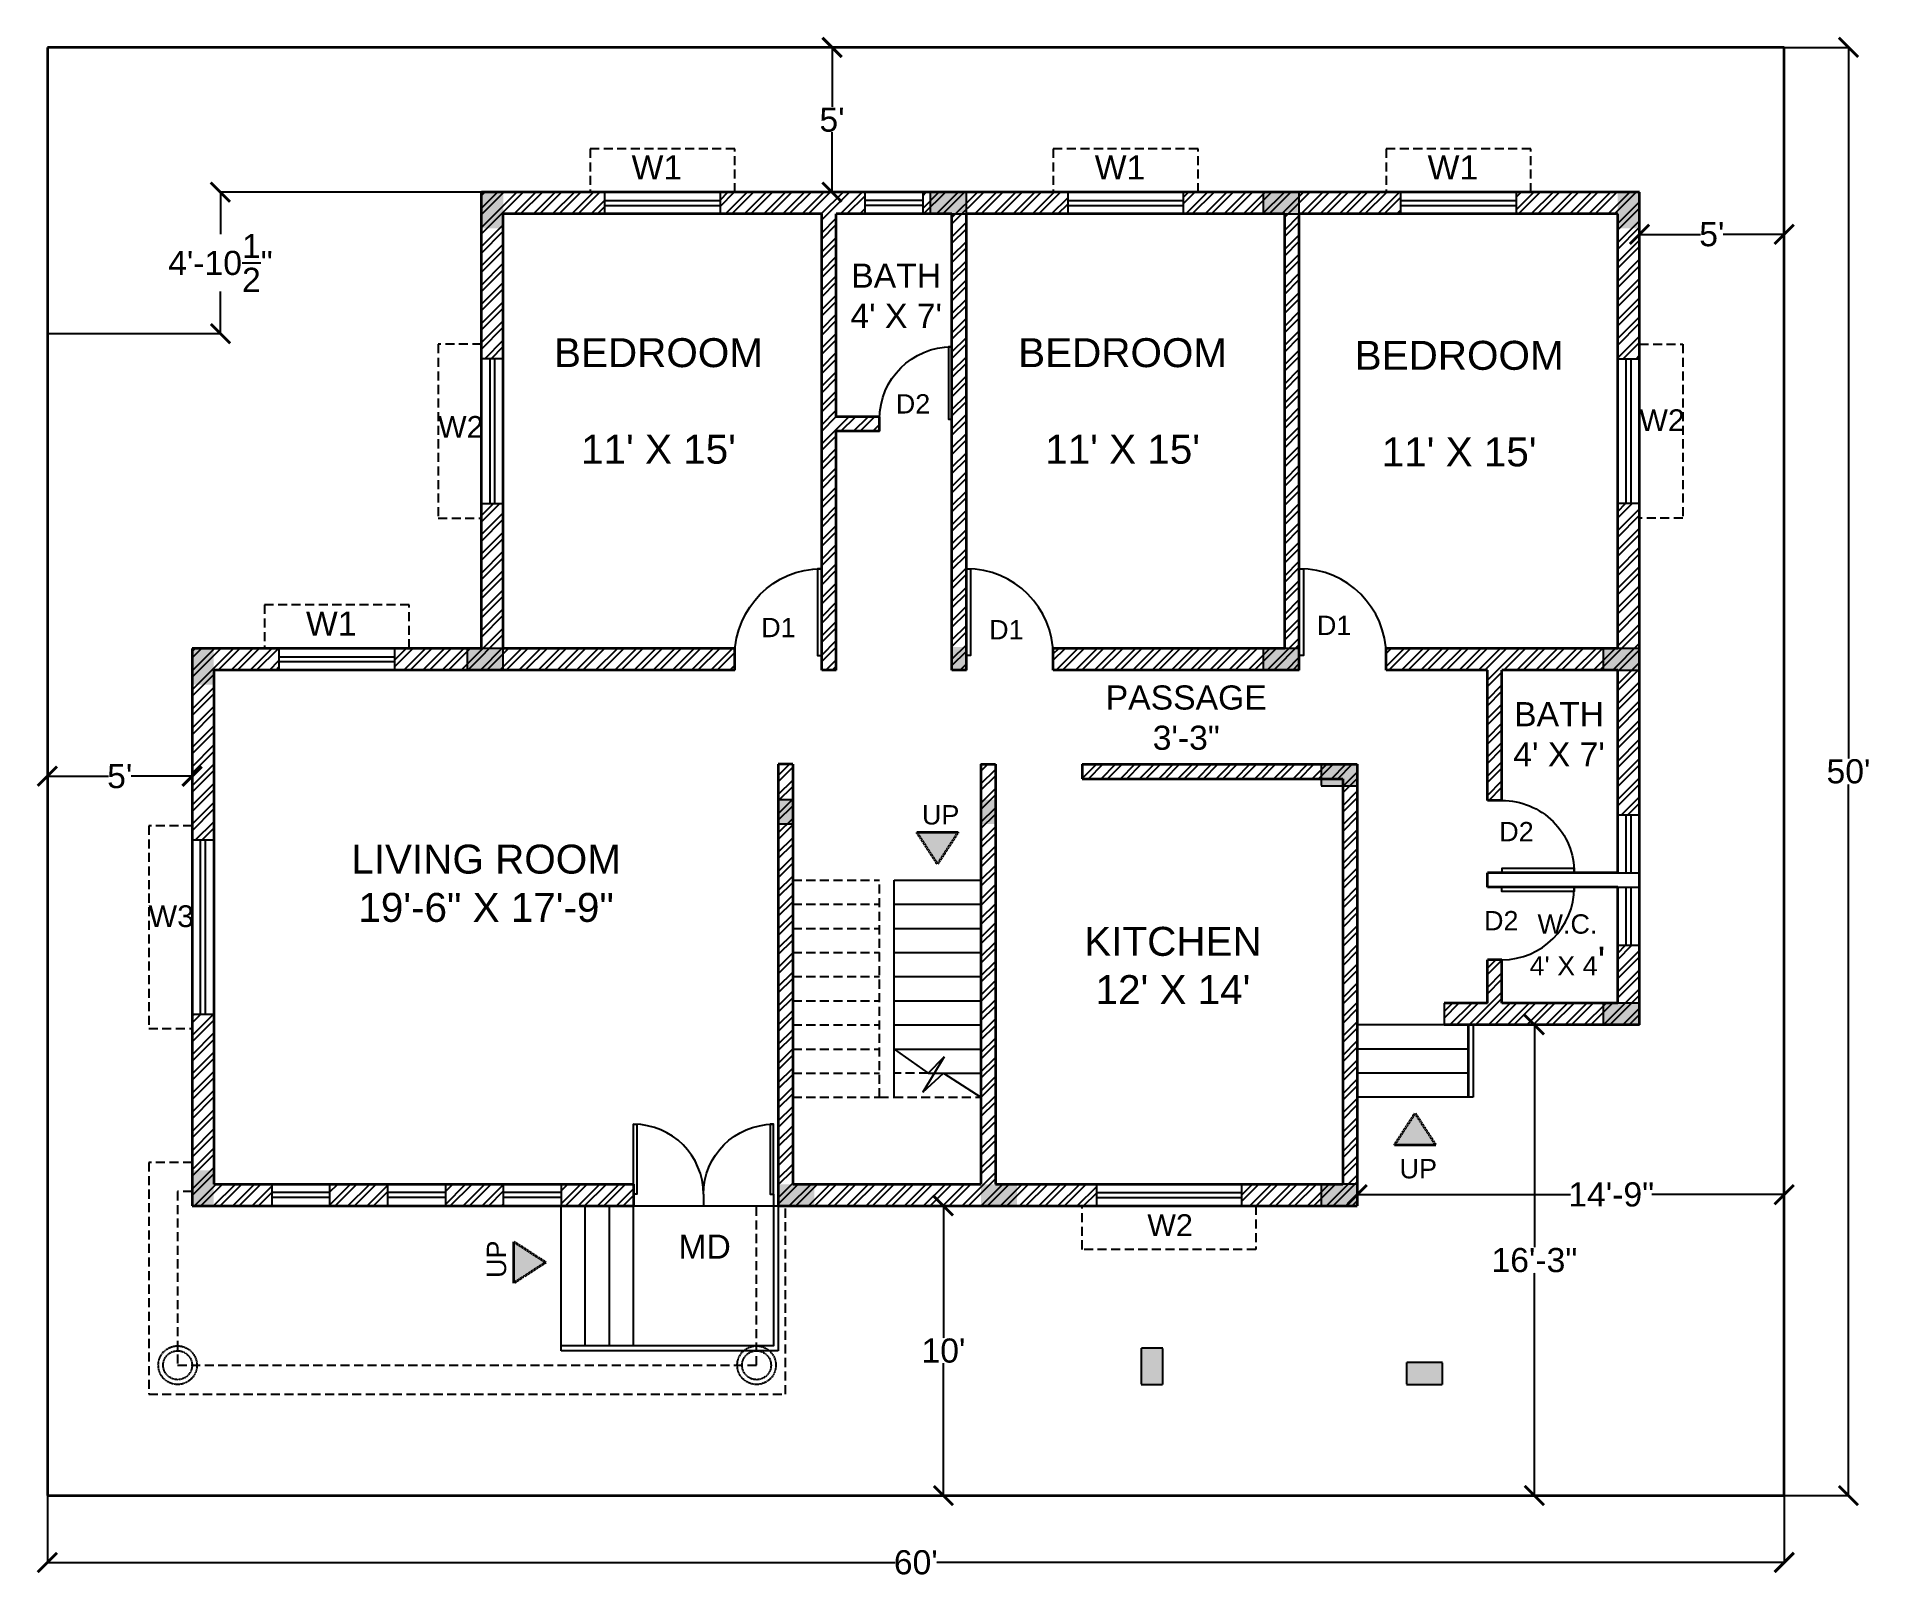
# Model space of a CAD drawing. Header units: inches. Extents: x -50 to 710, y 7 to 646.
import ezdxf

# ---------------------------------------------------------------- set-up
doc = ezdxf.new("R2010")
doc.units = ezdxf.units.IN
doc.header["$MEASUREMENT"] = 0
doc.linetypes.add('HIDDEN', pattern=[0.375, 0.25, -0.125])
doc.layers.add('1. WALL', color=7, linetype='Continuous', lineweight=35)
for name, color, linetype in [('10. PORCH', 101, 'HIDDEN'), ('12. DIMENTION', 7, 'HIDDEN'), ('2. DOOR', 150, 'Continuous'), ('3. WINDOW', 4, 'Continuous'), ('4. CHAJJA', 6, 'HIDDEN'), ('5.HATCHING', 8, 'Continuous'), ('6. COLUMN', 1, 'Continuous'), ('8. TEXT', 7, 'Continuous'), ('9. STAIRS', 161, 'Continuous')]:
    doc.layers.add(name, color=color, linetype=linetype)
doc.styles.get("Standard").update_dxf_attribs({"font": 'arial.ttf'})
doc.dimstyles.get("Standard").update_dxf_attribs({"dimtxt": 10, "dimasz": 8, "dimexe": 0.18, "dimexo": 0.0625, "dimgap": 0.09, "dimtad": 0, "dimtih": 1, "dimtoh": 1, "dimzin": 0, "dimdsep": 46, "dimlunit": 4, "dimtxsty": 'Standard', "dimblk": 'ARCHTICK', "dimcen": 0.09, "dimadec": 0, "dimazin": 0, "dimtfac": 1, "dimtofl": 0, "dimtmove": 0, "dimatfit": 3, "dimfxl": 1, "dimtolj": 1, "dimtzin": 0, "dimarcsym": 0})

# ---------------------------------------------------------------- blocks, each defined once
blk = doc.blocks.new('WINDOWS')
at = {"layer": '3. WINDOW', "color": 5}
for p, q in [((-24, 5.5), (24, 5.5)), ((-24, 3.5), (24, 3.5))]:
    blk.add_line(p, q, dxfattribs=at)
at = {"layer": '3. WINDOW'}
blk.add_lwpolyline([(-24, 0), (24, 0), (24, 9), (-24, 9)], close=True, dxfattribs=at)
at = {"layer": '4. CHAJJA', "ltscale": 15}
blk.add_lwpolyline([(30, 9), (30, 27), (-30, 27), (-30, 9)], dxfattribs=at)
blk = doc.blocks.new('WINDOWS1')
at = {"layer": '3. WINDOW', "color": 5}
for p, q in [((-30, 5.5), (30, 5.5)), ((-30, 3.5), (30, 3.5))]:
    blk.add_line(p, q, dxfattribs=at)
at = {"layer": '3. WINDOW'}
blk.add_lwpolyline([(-30, 0), (30, 0), (30, 9), (-30, 9)], close=True, dxfattribs=at)
at = {"layer": '4. CHAJJA', "ltscale": 15}
blk.add_lwpolyline([(36, 9), (36, 27), (-36, 27), (-36, 9)], dxfattribs=at)
blk = doc.blocks.new('WINDOWS2')
at = {"layer": '3. WINDOW', "color": 5}
for p, q in [((-36, 5.5), (36, 5.5)), ((-36, 3.5), (36, 3.5))]:
    blk.add_line(p, q, dxfattribs=at)
at = {"layer": '3. WINDOW'}
blk.add_lwpolyline([(-36, 0), (36, 0), (36, 9), (-36, 9)], close=True, dxfattribs=at)
at = {"layer": '4. CHAJJA', "ltscale": 15}
blk.add_lwpolyline([(42, 9), (42, 27), (-42, 27), (-42, 9)], dxfattribs=at)
blk = doc.blocks.new('VENTILATOR')
at = {"layer": '3. WINDOW'}
for p, q in [((-12, 0), (-12, 9)), ((12, 0), (12, 9))]:
    blk.add_line(p, q, dxfattribs=at)
at = {"layer": '3. WINDOW', "color": 5}
for p, q in [((12, 5.5), (-12, 5.5)), ((12, 3.5), (-12, 3.5))]:
    blk.add_line(p, q, dxfattribs=at)
blk = doc.blocks.new('*U11')
for p, q in [((0, 0), (0, -6)), ((36, 0), (36, -6))]:
    blk.add_line(p, q)
blk.add_lwpolyline([(0, 0), (0, 36), (1.75, 36), (1.75, 0)], close=True)
blk.add_arc((0, 0), 36, 0, 90)
blk = doc.blocks.new('*U12')
for p, q in [((0, 0), (0, -6)), ((30, 0), (30, -6))]:
    blk.add_line(p, q)
blk.add_lwpolyline([(0, 0), (0, 30), (1.75, 30), (1.75, 0)], close=True)
blk.add_arc((0, 0), 30, 0, 90)
blk = doc.blocks.new('_ArchTick')
at = {"color": 0, "linetype": 'ByBlock', "const_width": 0.15}
blk.add_lwpolyline([(-0.5, -0.5), (0.5, 0.5)], dxfattribs=at)
blk = doc.blocks.new('*D14')
at = {"layer": '12. DIMENTION', "color": 0, "linetype": 'HIDDEN', "lineweight": -2, "transparency": 16777216}
for p, q in [((-45.91, 41.58), (-45.91, 13.75)), ((674.09, 41.58), (674.09, 13.75)), ((-45.91, 13.93), (305.48, 13.93)), ((674.09, 13.93), (322.69, 13.93))]:
    blk.add_line(p, q, dxfattribs=at)
at = {"layer": 'Defpoints', "color": 0, "linetype": 'HIDDEN', "transparency": 16777216}
for p in [(-45.91, 41.65), (674.09, 41.65), (674.09, 13.93)]:
    blk.add_point(p, dxfattribs=at)
at = {"layer": '12. DIMENTION', "color": 0, "linetype": 'HIDDEN', "lineweight": -2, "transparency": 16777216, "xscale": 8, "yscale": 8, "zscale": 8, "rotation": 180}
blk.add_blockref('_ArchTick', (-45.91, 13.93), dxfattribs=at)
at = {"layer": '12. DIMENTION', "color": 0, "linetype": 'HIDDEN', "lineweight": -2, "transparency": 16777216, "xscale": 8, "yscale": 8, "zscale": 8}
blk.add_blockref('_ArchTick', (674.09, 13.93), dxfattribs=at)
at = {"layer": '12. DIMENTION', "color": 0, "linetype": 'HIDDEN', "transparency": 16777216, "insert": (314.09, 13.93), "char_height": 10, "attachment_point": 5}
blk.add_mtext("\\A1;60'", dxfattribs=at)
blk = doc.blocks.new('*D16')
at = {"layer": '12. DIMENTION', "color": 0, "linetype": 'HIDDEN', "lineweight": -2, "transparency": 16777216}
for p, q in [((674.15, 641.65), (700.92, 641.65)), ((700.74, 641.65), (700.74, 346.84)), ((700.74, 41.65), (700.74, 336.45)), ((674.15, 41.65), (700.92, 41.65))]:
    blk.add_line(p, q, dxfattribs=at)
at = {"layer": 'Defpoints', "color": 0, "linetype": 'HIDDEN', "transparency": 16777216}
for p in [(674.09, 641.65), (674.09, 41.65), (700.74, 41.65)]:
    blk.add_point(p, dxfattribs=at)
at = {"layer": '12. DIMENTION', "color": 0, "linetype": 'HIDDEN', "lineweight": -2, "transparency": 16777216, "xscale": 8, "yscale": 8, "zscale": 8}
for p, rotation in [((700.74, 641.65), 90), ((700.74, 41.65), 270)]:
    blk.add_blockref('_ArchTick', p, dxfattribs=dict(at, rotation=rotation))
at = {"layer": '12. DIMENTION', "color": 0, "linetype": 'HIDDEN', "transparency": 16777216, "insert": (700.74, 341.65), "char_height": 10, "attachment_point": 5}
blk.add_mtext("\\A1;50'", dxfattribs=at)
blk = doc.blocks.new('*D18')
at = {"layer": '12. DIMENTION', "color": 0, "linetype": 'HIDDEN', "lineweight": -2, "transparency": 16777216}
for p, q in [((614.09, 581.58), (614.09, 564.01)), ((674.09, 581.58), (674.09, 564.01)), ((614.09, 564.19), (639.4, 564.19)), ((674.09, 564.19), (648.78, 564.19))]:
    blk.add_line(p, q, dxfattribs=at)
at = {"layer": 'Defpoints', "color": 0, "linetype": 'HIDDEN', "transparency": 16777216}
for p in [(614.09, 581.65), (674.09, 581.65), (674.09, 564.19)]:
    blk.add_point(p, dxfattribs=at)
at = {"layer": '12. DIMENTION', "color": 0, "linetype": 'HIDDEN', "lineweight": -2, "transparency": 16777216, "xscale": 8, "yscale": 8, "zscale": 8, "rotation": 180}
blk.add_blockref('_ArchTick', (614.09, 564.19), dxfattribs=at)
at = {"layer": '12. DIMENTION', "color": 0, "linetype": 'HIDDEN', "lineweight": -2, "transparency": 16777216, "xscale": 8, "yscale": 8, "zscale": 8}
blk.add_blockref('_ArchTick', (674.09, 564.19), dxfattribs=at)
at = {"layer": '12. DIMENTION', "color": 0, "linetype": 'HIDDEN', "transparency": 16777216, "insert": (644.09, 564.19), "char_height": 10, "attachment_point": 5}
blk.add_mtext("\\A1;5'", dxfattribs=at)
blk = doc.blocks.new('*D19')
at = {"layer": '12. DIMENTION', "color": 0, "linetype": 'HIDDEN', "lineweight": -2, "transparency": 16777216}
for p, q in [((314.02, 641.65), (279.19, 641.65)), ((279.37, 641.65), (279.37, 616.82)), ((279.37, 581.65), (279.37, 606.47)), ((317.02, 581.65), (279.19, 581.65))]:
    blk.add_line(p, q, dxfattribs=at)
at = {"layer": 'Defpoints', "color": 0, "linetype": 'HIDDEN', "transparency": 16777216}
for p in [(314.09, 641.65), (279.37, 581.65), (317.09, 581.65)]:
    blk.add_point(p, dxfattribs=at)
at = {"layer": '12. DIMENTION', "color": 0, "linetype": 'HIDDEN', "lineweight": -2, "transparency": 16777216, "xscale": 8, "yscale": 8, "zscale": 8}
for p, rotation in [((279.37, 641.65), 90), ((279.37, 581.65), 270)]:
    blk.add_blockref('_ArchTick', p, dxfattribs=dict(at, rotation=rotation))
at = {"layer": '12. DIMENTION', "color": 0, "linetype": 'HIDDEN', "transparency": 16777216, "insert": (279.37, 611.65), "char_height": 10, "attachment_point": 5}
blk.add_mtext("\\A1;5'", dxfattribs=at)
blk = doc.blocks.new('*D20')
at = {"layer": '12. DIMENTION', "color": 0, "linetype": 'HIDDEN', "lineweight": -2, "transparency": 16777216}
for p, q in [((134.02, 581.65), (25.65, 581.65)), ((25.83, 581.65), (25.83, 564.23)), ((25.83, 523.04), (25.83, 540.46)), ((-45.85, 523.04), (26.01, 523.04))]:
    blk.add_line(p, q, dxfattribs=at)
at = {"layer": 'Defpoints', "color": 0, "linetype": 'HIDDEN', "transparency": 16777216}
for p in [(25.83, 581.65), (134.09, 581.65), (-45.91, 523.04)]:
    blk.add_point(p, dxfattribs=at)
at = {"layer": '12. DIMENTION', "color": 0, "linetype": 'HIDDEN', "lineweight": -2, "transparency": 16777216, "xscale": 8, "yscale": 8, "zscale": 8}
for p, rotation in [((25.83, 581.65), 90), ((25.83, 523.04), 270)]:
    blk.add_blockref('_ArchTick', p, dxfattribs=dict(at, rotation=rotation))
at = {"layer": '12. DIMENTION', "color": 0, "linetype": 'HIDDEN', "transparency": 16777216, "insert": (25.83, 552.35), "char_height": 10, "attachment_point": 5}
blk.add_mtext('\\A1;4\'-10{\\H1x;\\S1/2;}"', dxfattribs=at)
blk = doc.blocks.new('*D21')
at = {"layer": '12. DIMENTION', "color": 0, "linetype": 'HIDDEN', "lineweight": -2, "transparency": 16777216}
for p, q in [((14.09, 392.58), (14.09, 339.49)), ((-45.91, 341.58), (-45.91, 339.49)), ((-45.91, 339.67), (-20.6, 339.67)), ((14.09, 339.67), (-11.22, 339.67))]:
    blk.add_line(p, q, dxfattribs=at)
at = {"layer": 'Defpoints', "color": 0, "linetype": 'HIDDEN', "transparency": 16777216}
for p in [(14.09, 392.65), (-45.91, 341.65), (14.09, 339.67)]:
    blk.add_point(p, dxfattribs=at)
at = {"layer": '12. DIMENTION', "color": 0, "linetype": 'HIDDEN', "lineweight": -2, "transparency": 16777216, "xscale": 8, "yscale": 8, "zscale": 8, "rotation": 180}
blk.add_blockref('_ArchTick', (-45.91, 339.67), dxfattribs=at)
at = {"layer": '12. DIMENTION', "color": 0, "linetype": 'HIDDEN', "lineweight": -2, "transparency": 16777216, "xscale": 8, "yscale": 8, "zscale": 8}
blk.add_blockref('_ArchTick', (14.09, 339.67), dxfattribs=at)
at = {"layer": '12. DIMENTION', "color": 0, "linetype": 'HIDDEN', "transparency": 16777216, "insert": (-15.91, 339.67), "char_height": 10, "attachment_point": 5}
blk.add_mtext("\\A1;5'", dxfattribs=at)
blk = doc.blocks.new('*D22')
at = {"layer": '12. DIMENTION', "color": 0, "linetype": 'HIDDEN', "lineweight": -2, "transparency": 16777216}
for p, q in [((325.5, 161.65), (325.38, 161.65)), ((325.56, 161.65), (325.56, 106.84)), ((325.56, 41.65), (325.56, 96.45)), ((325.5, 41.65), (325.38, 41.65))]:
    blk.add_line(p, q, dxfattribs=at)
at = {"layer": 'Defpoints', "color": 0, "linetype": 'HIDDEN', "transparency": 16777216}
for p in [(325.56, 161.65), (325.56, 41.65), (325.56, 41.65)]:
    blk.add_point(p, dxfattribs=at)
at = {"layer": '12. DIMENTION', "color": 0, "linetype": 'HIDDEN', "lineweight": -2, "transparency": 16777216, "xscale": 8, "yscale": 8, "zscale": 8}
for p, rotation in [((325.56, 161.65), 90), ((325.56, 41.65), 270)]:
    blk.add_blockref('_ArchTick', p, dxfattribs=dict(at, rotation=rotation))
at = {"layer": '12. DIMENTION', "color": 0, "linetype": 'HIDDEN', "transparency": 16777216, "insert": (325.56, 101.65), "char_height": 10, "attachment_point": 5}
blk.add_mtext("\\A1;10'", dxfattribs=at)
blk = doc.blocks.new('*D23')
at = {"layer": '12. DIMENTION', "color": 0, "linetype": 'HIDDEN', "lineweight": -2, "transparency": 16777216}
for p, q in [((573.52, 236.65), (570.36, 236.65)), ((570.54, 236.65), (570.54, 144.35)), ((570.54, 41.65), (570.54, 133.95)), ((674.02, 41.65), (570.36, 41.65))]:
    blk.add_line(p, q, dxfattribs=at)
at = {"layer": 'Defpoints', "color": 0, "linetype": 'HIDDEN', "transparency": 16777216}
for p in [(573.59, 236.65), (570.54, 41.65), (674.09, 41.65)]:
    blk.add_point(p, dxfattribs=at)
at = {"layer": '12. DIMENTION', "color": 0, "linetype": 'HIDDEN', "lineweight": -2, "transparency": 16777216, "xscale": 8, "yscale": 8, "zscale": 8}
for p, rotation in [((570.54, 236.65), 90), ((570.54, 41.65), 270)]:
    blk.add_blockref('_ArchTick', p, dxfattribs=dict(at, rotation=rotation))
at = {"layer": '12. DIMENTION', "color": 0, "linetype": 'HIDDEN', "transparency": 16777216, "insert": (570.54, 139.15), "char_height": 10, "attachment_point": 5}
blk.add_mtext('\\A1;16\'-3"', dxfattribs=at)
blk = doc.blocks.new('*D25')
at = {"layer": '12. DIMENTION', "color": 0, "linetype": 'HIDDEN', "lineweight": -2, "transparency": 16777216}
for p, q in [((497.09, 166.21), (497.09, 166.53)), ((497.09, 166.35), (585.59, 166.35)), ((674.09, 166.35), (619.18, 166.35)), ((674.09, 166.21), (674.09, 166.53))]:
    blk.add_line(p, q, dxfattribs=at)
at = {"layer": 'Defpoints', "color": 0, "linetype": 'HIDDEN', "transparency": 16777216}
for p in [(497.09, 166.15), (674.09, 166.35), (674.09, 166.15)]:
    blk.add_point(p, dxfattribs=at)
at = {"layer": '12. DIMENTION', "color": 0, "linetype": 'HIDDEN', "lineweight": -2, "transparency": 16777216, "xscale": 8, "yscale": 8, "zscale": 8, "rotation": 180}
blk.add_blockref('_ArchTick', (497.09, 166.35), dxfattribs=at)
at = {"layer": '12. DIMENTION', "color": 0, "linetype": 'HIDDEN', "lineweight": -2, "transparency": 16777216, "xscale": 8, "yscale": 8, "zscale": 8}
blk.add_blockref('_ArchTick', (674.09, 166.35), dxfattribs=at)
at = {"layer": '12. DIMENTION', "color": 0, "linetype": 'HIDDEN', "transparency": 16777216, "insert": (602.38, 166.35), "char_height": 10, "attachment_point": 5}
blk.add_mtext('\\A1;14\'-9"', dxfattribs=at)

msp = doc.modelspace()

# ---------------------------------------------------------------- hatches: boundary and pattern name
at = {"layer": '1. WALL', "linetype": 'HIDDEN'}
h = msp.add_hatch(color=256, dxfattribs=at)
h.dxf.hatch_style = 1
h.paths.add_polyline_path([(314.532, 316.443), (323.087, 303.246), (331.642, 316.443)])
h = msp.add_hatch(color=1, dxfattribs=at)
h.dxf.hatch_style = 1
h.paths.add_polyline_path([(331.642, 316.443), (314.532, 316.443), (323.087, 303.246)])
h = msp.add_hatch(color=256, dxfattribs=at)
h.dxf.hatch_style = 1
h.paths.add_polyline_path([(529.642, 186.851), (521.087, 200.048), (512.532, 186.851)])
h = msp.add_hatch(color=1, dxfattribs=at)
h.dxf.hatch_style = 1
h.paths.add_polyline_path([(512.532, 186.851), (529.642, 186.851), (521.087, 200.048)])
h = msp.add_hatch(color=256, dxfattribs=at)
h.dxf.hatch_style = 1
h.paths.add_polyline_path([(147.502, 129.691), (160.7, 138.246), (147.502, 146.801)])
h = msp.add_hatch(color=1, dxfattribs=at)
h.dxf.hatch_style = 1
h.paths.add_polyline_path([(147.502, 146.801), (147.502, 129.691), (160.7, 138.246)])
at = {"layer": '5.HATCHING', "linetype": 'HIDDEN', "ltscale": 15}
h = msp.add_hatch(dxfattribs=at)
h.set_pattern_fill('ANSI32', color=256, scale=15)
h.set_pattern_definition([(45, (-790.9313, 0), (-3.977476, 3.977476), []), (45, (-788.2797, 0), (-3.977476, 3.977476), [])])
h.paths.add_polyline_path([(185.087, 581.647), (134.087, 581.647), (134.087, 512.647), (143.087, 512.647), (143.087, 572.647), (185.087, 572.647)])
h.paths.add_polyline_path([(293.087, 581.647), (233.087, 581.647), (233.087, 572.647), (275.087, 572.647), (275.087, 383.647), (281.087, 383.647), (281.087, 482.647), (299.087, 482.647), (299.087, 488.647), (281.087, 488.647), (281.087, 572.647), (293.087, 572.647)])
h.paths.add_polyline_path([(377.087, 581.647), (317.087, 581.647), (317.087, 572.647), (329.087, 572.647), (329.087, 383.647), (335.087, 383.647), (335.087, 389.647), (335.087, 425.647), (335.087, 572.647), (377.087, 572.647)])
h.paths.add_polyline_path([(515.087, 581.647), (425.087, 581.647), (425.087, 572.647), (467.087, 572.647), (467.087, 392.647), (371.087, 392.647), (371.087, 383.647), (473.087, 383.647), (473.087, 389.647), (473.087, 425.647), (473.087, 572.647), (515.087, 572.647)])
h.paths.add_polyline_path([(614.087, 581.647), (563.087, 581.647), (563.087, 572.647), (605.087, 572.647), (605.087, 512.647), (614.087, 512.647)])
h.paths.add_polyline_path([(614.087, 452.647), (605.087, 452.647), (605.087, 392.647), (509.087, 392.647), (509.087, 383.647), (551.087, 383.647), (551.087, 329.647), (557.087, 329.647), (557.087, 383.647), (605.087, 383.647), (605.087, 323.647), (614.087, 323.647)])
h.paths.add_polyline_path([(614.087, 269.647), (605.087, 269.647), (605.087, 245.647), (557.087, 245.647), (557.087, 263.647), (551.087, 263.647), (551.087, 245.647), (533.087, 245.647), (533.087, 236.647), (614.087, 236.647)])
h.paths.add_polyline_path([(497.087, 344.647), (383.087, 344.647), (383.087, 338.647), (491.087, 338.647), (491.087, 170.647), (449.087, 170.647), (449.087, 161.647), (497.087, 161.647), (497.087, 245.647)])
h.paths.add_polyline_path([(389.087, 170.647), (347.087, 170.647), (347.087, 344.647), (341.087, 344.647), (341.087, 170.647), (263.087, 170.647), (263.087, 344.647), (257.087, 344.647), (257.087, 161.647), (389.087, 161.647)])
h.paths.add_polyline_path([(197.087, 170.647), (167.087, 170.647), (167.087, 161.647), (197.087, 161.647), (197.087, 166.48)])
h.paths.add_polyline_path([(143.087, 170.647), (119.087, 170.647), (119.087, 161.647), (143.087, 161.647)])
h.paths.add_polyline_path([(95.087, 170.647), (71.087, 170.647), (71.087, 161.647), (95.087, 161.647)])
h.paths.add_polyline_path([(47.087, 170.647), (23.087, 170.647), (23.087, 241.147), (14.087, 241.147), (14.087, 161.647), (47.087, 161.647)])
h.paths.add_polyline_path([(23.087, 383.647), (50.087, 383.647), (50.087, 392.647), (14.087, 392.647), (14.087, 313.147), (23.087, 313.147)])
h.paths.add_polyline_path([(239.087, 392.647), (143.087, 392.647), (143.087, 452.647), (134.087, 452.647), (134.087, 392.647), (98.087, 392.647), (98.087, 383.647), (239.087, 383.647), (239.087, 389.647)])
at = {"layer": '6. COLUMN', "linetype": 'HIDDEN'}
h = msp.add_hatch(color=1, dxfattribs=at)
h.dxf.hatch_style = 1
h.paths.add_polyline_path([(143.087, 581.647), (134.087, 581.647), (134.087, 566.647), (143.087, 566.647)])
h = msp.add_hatch(color=1, dxfattribs=at)
h.dxf.hatch_style = 1
h.paths.add_polyline_path([(320.087, 581.647), (320.087, 572.647), (335.087, 572.647), (335.087, 581.647)])
h = msp.add_hatch(color=1, dxfattribs=at)
h.dxf.hatch_style = 1
h.paths.add_polyline_path([(458.087, 581.647), (458.087, 572.647), (473.087, 572.647), (473.087, 581.647)])
h = msp.add_hatch(color=1, dxfattribs=at)
h.dxf.hatch_style = 1
h.paths.add_polyline_path([(614.087, 581.647), (605.087, 581.647), (605.087, 566.647), (614.087, 566.647)])
h = msp.add_hatch(color=1, dxfattribs=at)
h.dxf.hatch_style = 1
h.paths.add_polyline_path([(23.087, 392.647), (14.087, 392.647), (14.087, 377.647), (23.087, 377.647)])
h = msp.add_hatch(color=1, dxfattribs=at)
h.dxf.hatch_style = 1
h.paths.add_polyline_path([(128.087, 392.647), (128.087, 383.647), (143.087, 383.647), (143.087, 392.647)])
h = msp.add_hatch(color=1, dxfattribs=at)
h.dxf.hatch_style = 1
h.paths.add_polyline_path([(329.087, 383.248), (335.087, 383.248), (335.087, 393.248), (329.087, 393.248)])
h = msp.add_hatch(color=1, dxfattribs=at)
h.dxf.hatch_style = 1
h.paths.add_polyline_path([(458.087, 392.647), (458.087, 383.647), (473.087, 383.647), (473.087, 392.647)])
h = msp.add_hatch(color=1, dxfattribs=at)
h.dxf.hatch_style = 1
h.paths.add_polyline_path([(599.087, 392.647), (599.087, 383.647), (614.087, 383.647), (614.087, 392.647)])
h = msp.add_hatch(color=1, dxfattribs=at)
h.dxf.hatch_style = 1
h.paths.add_polyline_path([(482.087, 344.647), (482.087, 335.647), (497.087, 335.647), (497.087, 344.647)])
h = msp.add_hatch(color=1, dxfattribs=at)
h.dxf.hatch_style = 1
h.paths.add_polyline_path([(257.087, 319.913), (263.087, 319.913), (263.087, 329.913), (257.087, 329.913)])
h = msp.add_hatch(color=1, dxfattribs=at)
h.dxf.hatch_style = 1
h.paths.add_polyline_path([(341.087, 319.913), (347.087, 319.913), (347.087, 329.913), (341.087, 329.913)])
h = msp.add_hatch(color=1, dxfattribs=at)
h.dxf.hatch_style = 1
h.paths.add_polyline_path([(599.087, 245.647), (599.087, 236.647), (614.087, 236.647), (614.087, 245.647)])
h = msp.add_hatch(color=1, dxfattribs=at)
h.dxf.hatch_style = 1
h.paths.add_polyline_path([(23.087, 176.385), (14.087, 176.385), (14.087, 161.385), (23.087, 161.385)])
h = msp.add_hatch(color=1, dxfattribs=at)
h.dxf.hatch_style = 1
h.paths.add_polyline_path([(257.087, 170.647), (257.087, 161.647), (272.087, 161.647), (272.087, 170.647)])
h = msp.add_hatch(color=1, dxfattribs=at)
h.dxf.hatch_style = 1
h.paths.add_polyline_path([(341.087, 170.647), (341.087, 161.647), (356.087, 161.647), (356.087, 170.647)])
h = msp.add_hatch(color=1, dxfattribs=at)
h.dxf.hatch_style = 1
h.paths.add_polyline_path([(482.087, 170.647), (482.087, 161.647), (497.087, 161.647), (497.087, 170.647)])
h = msp.add_hatch(color=1, dxfattribs=at)
h.dxf.hatch_style = 1
h.paths.add_polyline_path([(407.522, 87.718), (416.522, 87.718), (416.522, 102.718), (407.522, 102.718)])
h = msp.add_hatch(color=1, dxfattribs=at)
h.dxf.hatch_style = 1
h.paths.add_polyline_path([(517.496, 96.718), (517.496, 87.718), (532.496, 87.718), (532.496, 96.718)])

# ---------------------------------------------------------------- linework, layer by layer
at = {"layer": '1. WALL', "color": 1}
for p, q in [((674.087, 641.647), (-45.913, 641.647)), ((-45.913, 641.647), (-45.913, 41.647)), ((674.087, 41.647), (674.087, 641.647)), ((-45.913, 41.647), (674.087, 41.647))]:
    msp.add_line(p, q, dxfattribs=at)
at = {"layer": '1. WALL'}
for p, q in [((614.087, 581.647), (134.087, 581.647)), ((134.087, 392.647), (134.087, 581.647)), ((614.087, 236.647), (614.087, 581.647)), ((143.087, 392.647), (143.087, 572.647)), ((275.087, 572.647), (143.087, 572.647)), ((275.087, 383.647), (275.087, 572.647)), ((281.087, 488.647), (281.087, 572.647)), ((329.087, 572.647), (281.087, 572.647)), ((329.087, 383.647), (329.087, 572.647)), ((335.087, 383.647), (335.087, 572.647)), ((467.087, 572.647), (335.087, 572.647)), ((467.087, 392.647), (467.087, 572.647)), ((605.087, 572.647), (473.087, 572.647)), ((473.087, 383.647), (473.087, 572.647)), ((605.087, 392.647), (605.087, 572.647)), ((299.087, 488.647), (281.087, 488.647)), ((299.087, 482.647), (299.087, 488.647)), ((281.087, 383.647), (281.087, 482.647)), ((299.087, 482.647), (281.087, 482.647)), ((14.087, 392.647), (14.087, 161.647)), ((134.087, 392.647), (14.087, 392.647)), ((239.087, 392.647), (143.087, 392.647)), ((239.087, 383.647), (239.087, 392.647)), ((371.087, 383.647), (371.087, 392.647)), ((467.087, 392.647), (371.087, 392.647)), ((605.087, 392.647), (509.087, 392.647)), ((509.087, 383.647), (509.087, 392.647)), ((23.087, 383.647), (23.087, 170.647)), ((239.087, 383.647), (23.087, 383.647)), ((281.087, 383.647), (275.087, 383.647)), ((335.087, 383.647), (329.087, 383.647)), ((473.087, 383.647), (371.087, 383.647)), ((551.087, 383.647), (509.087, 383.647)), ((551.087, 329.647), (551.087, 383.647)), ((605.087, 383.647), (557.087, 383.647)), ((557.087, 329.647), (557.087, 383.647)), ((605.087, 299.647), (605.087, 383.647)), ((263.087, 344.647), (257.087, 344.647)), ((257.087, 344.647), (257.087, 161.647)), ((263.087, 344.647), (263.087, 170.647)), ((341.087, 344.647), (341.087, 170.647)), ((341.087, 344.647), (347.087, 344.647)), ((347.087, 344.647), (347.087, 170.647)), ((383.087, 344.647), (383.087, 338.647)), ((383.087, 344.647), (497.087, 344.647)), ((497.087, 344.647), (497.087, 245.647)), ((383.087, 338.647), (491.087, 338.647)), ((491.087, 338.647), (491.087, 170.647)), ((557.087, 329.647), (551.087, 329.647)), ((605.087, 299.647), (551.087, 299.647)), ((551.087, 293.647), (551.087, 299.647)), ((605.087, 293.647), (551.087, 293.647)), ((605.087, 245.647), (605.087, 293.647)), ((551.087, 245.647), (551.087, 263.647)), ((557.087, 263.647), (551.087, 263.647)), ((557.087, 245.647), (557.087, 263.647)), ((497.087, 245.647), (497.087, 161.647)), ((551.087, 245.647), (533.087, 245.647)), ((605.087, 245.647), (557.087, 245.647)), ((614.087, 236.647), (533.087, 236.647)), ((23.087, 170.647), (197.087, 170.647)), ((197.087, 170.647), (197.087, 161.647)), ((263.087, 170.647), (341.087, 170.647)), ((347.087, 170.647), (491.087, 170.647)), ((14.087, 161.647), (197.087, 161.647)), ((257.087, 161.647), (497.087, 161.647))]:
    msp.add_line(p, q, dxfattribs=at)
at = {"layer": '1. WALL', "linetype": 'HIDDEN'}
for p, q in [((314.532, 316.443), (331.642, 316.443)), ((323.087, 303.246), (314.532, 316.443)), ((331.642, 316.443), (323.087, 303.246)), ((512.532, 186.851), (521.087, 200.048)), ((521.087, 200.048), (529.642, 186.851)), ((529.642, 186.851), (512.532, 186.851)), ((147.502, 129.691), (147.502, 146.801)), ((147.502, 146.801), (160.7, 138.246)), ((160.7, 138.246), (147.502, 129.691))]:
    msp.add_line(p, q, dxfattribs=at)
at = {"layer": '1. WALL', "color": 6}
msp.add_line((543.087, 236.647), (543.087, 206.647), dxfattribs=at)
at = {"layer": '10. PORCH', "linetype": 'HIDDEN', "ltscale": 15}
for points in [[(14.087, 179.647), (-3.913, 179.647), (-3.913, 83.647), (260.087, 83.647), (260.087, 161.647)], [(14.087, 167.647), (8.087, 167.647), (8.087, 95.647), (248.087, 95.647), (248.087, 161.647)]]:
    msp.add_lwpolyline(points, dxfattribs=at)
at = {"layer": '3. WINDOW'}
for p, q in [((47.087, 170.647), (47.087, 161.647)), ((71.087, 170.647), (71.087, 161.647)), ((95.087, 170.647), (95.087, 161.647)), ((119.087, 170.647), (119.087, 161.647)), ((143.087, 170.647), (143.087, 161.647)), ((167.087, 170.647), (167.087, 161.647)), ((71.087, 167.147), (47.087, 167.147)), ((71.087, 165.147), (47.087, 165.147)), ((119.087, 167.147), (95.087, 167.147)), ((119.087, 165.147), (95.087, 165.147)), ((167.087, 167.147), (143.087, 167.147)), ((167.087, 165.147), (143.087, 165.147))]:
    msp.add_line(p, q, dxfattribs=at)
at = {"layer": '6. COLUMN', "linetype": 'HIDDEN'}
for points in [[(320.087, 581.647), (320.087, 572.647), (335.087, 572.647), (335.087, 581.647)], [(458.087, 581.647), (458.087, 572.647), (473.087, 572.647), (473.087, 581.647)], [(128.087, 392.647), (128.087, 383.647), (143.087, 383.647), (143.087, 392.647)], [(458.087, 392.647), (458.087, 383.647), (473.087, 383.647), (473.087, 392.647)], [(599.087, 392.647), (599.087, 383.647), (614.087, 383.647), (614.087, 392.647)], [(482.087, 344.647), (482.087, 335.647), (497.087, 335.647), (497.087, 344.647)], [(263.087, 329.913), (257.087, 329.913), (257.087, 319.913), (263.087, 319.913)], [(599.087, 245.647), (599.087, 236.647), (614.087, 236.647), (614.087, 245.647)], [(482.087, 170.647), (482.087, 161.647), (497.087, 161.647), (497.087, 170.647)], [(416.522, 102.718), (407.522, 102.718), (407.522, 87.718), (416.522, 87.718)], [(517.496, 96.718), (517.496, 87.718), (532.496, 87.718), (532.496, 96.718)]]:
    msp.add_lwpolyline(points, close=True, dxfattribs=at)
for centre, radius in [((8.087, 95.647), 8), ((8.087, 95.647), 6), ((248.087, 95.647), 8), ((248.087, 95.647), 6)]:
    msp.add_circle(centre, radius, dxfattribs=at)
at = {"layer": '9. STAIRS', "linetype": 'HIDDEN', "ltscale": 15}
for p, q in [((263.087, 296.647), (299.087, 296.647)), ((299.087, 206.647), (299.087, 296.647)), ((263.087, 286.647), (299.087, 286.647)), ((263.087, 276.647), (299.087, 276.647)), ((263.087, 266.647), (299.087, 266.647)), ((263.087, 256.647), (299.087, 256.647)), ((263.087, 246.647), (299.087, 246.647)), ((263.087, 236.647), (299.087, 236.647)), ((263.087, 226.647), (299.087, 226.647)), ((263.087, 216.647), (299.087, 216.647)), ((319.226, 216.647), (305.087, 216.647)), ((263.087, 206.647), (299.087, 206.647)), ((299.087, 206.647), (305.087, 206.647)), ((305.087, 206.647), (341.087, 206.647))]:
    msp.add_line(p, q, dxfattribs=at)
at = {"layer": '9. STAIRS'}
for p, q in [((305.087, 206.647), (305.087, 296.647)), ((305.087, 296.647), (341.087, 296.647)), ((305.087, 286.647), (341.087, 286.647)), ((305.087, 276.647), (341.087, 276.647)), ((305.087, 266.647), (341.087, 266.647)), ((305.087, 256.647), (341.087, 256.647)), ((305.087, 246.647), (341.087, 246.647)), ((533.087, 245.647), (533.087, 236.647)), ((305.087, 236.647), (341.087, 236.647)), ((533.087, 236.647), (497.087, 236.647)), ((545.087, 236.647), (545.087, 206.647)), ((305.087, 226.647), (341.087, 226.647)), ((305.087, 226.647), (319.226, 216.647)), ((325.849, 223.389), (317.019, 208.838)), ((319.226, 216.647), (325.849, 223.389)), ((543.087, 226.647), (497.087, 226.647)), ((317.019, 208.838), (325.522, 216.647)), ((319.226, 216.647), (341.087, 216.647)), ((325.522, 216.647), (341.087, 206.647)), ((543.087, 216.647), (497.087, 216.647)), ((545.087, 206.647), (497.087, 206.647)), ((167.087, 101.647), (167.087, 161.647)), ((177.087, 103.647), (177.087, 161.647)), ((187.087, 103.647), (187.087, 161.647)), ((197.087, 103.647), (197.087, 161.647)), ((197.087, 161.647), (257.087, 161.647)), ((257.087, 161.647), (257.087, 101.647)), ((197.087, 101.647), (167.087, 101.647)), ((257.087, 101.647), (197.087, 101.647))]:
    msp.add_line(p, q, dxfattribs=at)
at = {"layer": '9. STAIRS', "color": 6}
msp.add_lwpolyline([(255.087, 161.647), (255.087, 103.647), (197.087, 103.647), (167.087, 103.647)], dxfattribs=at)

# ---------------------------------------------------------------- block references
at = {"layer": '2. DOOR', "linetype": 'HIDDEN'}
for p, xscale, yscale, zscale in [((329.087, 487.647), -0.8333333333333334, 0.8333333333333334, 0.8333333333333334), ((197.087, 166.48), 0.8055555555555556, 0.8055555555555556, 0.8055555555555556), ((255.087, 166.48), -0.8055555555555556, 0.8055555555555556, 0.8055555555555556)]:
    msp.add_blockref('*U11', p, dxfattribs=dict(at, xscale=xscale, yscale=yscale, zscale=zscale))
at = {"layer": '2. DOOR', "linetype": 'HIDDEN', "xscale": -1}
msp.add_blockref('*U11', (275.087, 389.647), dxfattribs=at)
at = {"layer": '2. DOOR', "linetype": 'HIDDEN'}
for p in [(335.087, 389.647), (473.087, 389.647)]:
    msp.add_blockref('*U11', p, dxfattribs=at)
at = {"layer": '2. DOOR', "linetype": 'HIDDEN', "xscale": -1, "rotation": 270.0000000000001}
msp.add_blockref('*U12', (557.087, 299.647), dxfattribs=at)
at = {"layer": '2. DOOR', "linetype": 'HIDDEN', "rotation": 270}
msp.add_blockref('*U12', (557.087, 293.647), dxfattribs=at)
at = {"layer": '3. WINDOW'}
msp.add_blockref('VENTILATOR', (305.087, 572.647), dxfattribs=at)
at = {"layer": '3. WINDOW', "rotation": 270}
for p in [(605.087, 311.647), (605.087, 281.647)]:
    msp.add_blockref('VENTILATOR', p, dxfattribs=at)
at = {"layer": '4. CHAJJA'}
for p in [(209.087, 572.647), (401.087, 572.647), (539.087, 572.647), (74.087, 383.647)]:
    msp.add_blockref('WINDOWS', p, dxfattribs=at)
at = {"layer": '4. CHAJJA', "rotation": 90}
for name, p in [('WINDOWS1', (143.087, 482.647)), ('WINDOWS2', (23.087, 277.147))]:
    msp.add_blockref(name, p, dxfattribs=at)
at = {"layer": '4. CHAJJA', "xscale": -1}
for p, rotation in [((605.087, 482.647), 270), ((419.087, 170.647), 180)]:
    msp.add_blockref('WINDOWS1', p, dxfattribs=dict(at, rotation=rotation))

# ---------------------------------------------------------------- texts
at = {"layer": '1. WALL', "linetype": 'HIDDEN', "char_height": 8, "attachment_point": 1}
for insert in [(315.413, 327.686), (513.413, 181.063)]:
    msp.add_mtext_dynamic_manual_height_columns('\\pxqc;UP', width=17.98013, gutter_width=1, heights=[0], dxfattribs=dict(at, insert=insert))
at = {"layer": '1. WALL', "linetype": 'HIDDEN', "insert": (136.259, 130.572), "char_height": 8, "attachment_point": 1, "rotation": 90}
msp.add_mtext_dynamic_manual_height_columns('\\pxqc;UP', width=17.98013, gutter_width=1, heights=[0], dxfattribs=at)
at = {"layer": '8. TEXT', "linetype": 'HIDDEN', "attachment_point": 1}
for s, insert, char_height in [('\\pxqc;W1', (100.591, 596.923), 10), ('\\pxqc;W1', (292.591, 596.923), 10), ('\\pxqc;W1', (430.591, 596.923), 10), ("\\pxqc;BATH\\P4' X 7'", (199.795, 552.087), 10), ("\\pxqc;BEDROOM\\P\\P11' X 15'", (101.262, 521.167), 12), ("\\pxqc;BEDROOM\\P\\P11' X 15'", (293.66, 521.167), 12), ("\\pxqc;BEDROOM\\P\\P11' X 15'", (433.171, 520.064), 12), ('\\pxqc;D2', (206.774, 497.955), 8), ('\\pxqc;W2', (19.288, 488.907), 9), ('\\pxqc;W2', (517.288, 491.684), 9), ('\\pxqc;W1', (-34.409, 407.923), 10), ('\\pxqc;D1', (150.983, 405.285), 8), ('\\pxqc;D1', (245.467, 404.385), 8), ('\\pxqc;D1', (381.345, 406.185), 8), ('\\pxqc;PASSAGE\\P3\'-3"', (320.046, 377.294), 10), ("\\pxqc;{\\H0.83333x;BATH\\P4' X 7'}", (474.596, 370.384), 12), ('\\pxqc;D2', (456.933, 320.712), 8), ('\\pxqc;LIVING ROOM\\P19\'-6" X 17\'-9"', (29.799, 311.326), 12), ('\\pxqc;W3', (-100.712, 286.184), 9), ('\\pxqc;D2', (450.634, 283.824), 8), ("\\pxqc;{\\H0.66667x;W.C.\\P4' X 4}'", (478.081, 282.453), 12), ("\\pxqc;KITCHEN\\P12' X 14'", (314.549, 277.261), 12), ('\\pxqc;W2', (313.342, 158.211), 9), ('\\pxqc;MD', (120.388, 149.767), 10)]:
    msp.add_mtext_dynamic_manual_height_columns(s, width=212.33521, gutter_width=1, heights=[89.066], dxfattribs=dict(at, insert=insert, char_height=char_height))

# ---------------------------------------------------------------- dimensions: what is measured, and where the dimension line sits
at = {"layer": '12. DIMENTION', "linetype": 'HIDDEN'}
for base, p1, p2, picture, middle in [((279.368, 581.647), (314.087, 641.647), (317.087, 581.647), '*D19', (279.368, 611.647)), ((700.738, 41.647), (674.087, 641.647), (674.087, 41.647), '*D16', (700.738, 341.647)), ((25.832, 581.647), (-45.913, 523.044), (134.087, 581.647), '*D20', (25.832, 552.345)), ((570.541, 41.647), (573.587, 236.647), (674.087, 41.647), '*D23', (570.541, 139.147))]:
    dim = msp.add_linear_dim(base=base, p1=p1, p2=p2, angle=90, dimstyle='Standard', dxfattribs=at)
    dim.commit()
    dim.dimension.update_dxf_attribs({"geometry": picture, "text_midpoint": middle})
for base, p1, p2, picture, middle in [((674.087, 564.191), (614.087, 581.647), (674.087, 581.647), '*D18', (644.087, 564.191)), ((14.087, 339.668), (-45.913, 341.647), (14.087, 392.647), '*D21', (-15.913, 339.668)), ((674.087, 13.925), (-45.913, 41.647), (674.087, 41.647), '*D14', (314.087, 13.925))]:
    dim = msp.add_linear_dim(base=base, p1=p1, p2=p2, dimstyle='Standard', dxfattribs=at)
    dim.commit()
    dim.dimension.update_dxf_attribs({"geometry": picture, "text_midpoint": middle})
dim = msp.add_linear_dim(base=(674.087, 166.347), p1=(497.087, 166.147), p2=(674.087, 166.147), dimstyle='Standard', dxfattribs=at)
dim.commit()
dim.dimension.update_dxf_attribs({"geometry": '*D25', "text_midpoint": (602.382, 166.347), "dimtype": 160})
dim = msp.add_linear_dim(base=(325.563, 41.647), p1=(325.563, 161.647), p2=(325.563, 41.647), angle=90, dimstyle='Standard', dxfattribs=at)
dim.commit()
dim.dimension.update_dxf_attribs({"geometry": '*D22', "text_midpoint": (325.563, 101.647), "dimtype": 160})

doc.saveas('drawing.dxf')
